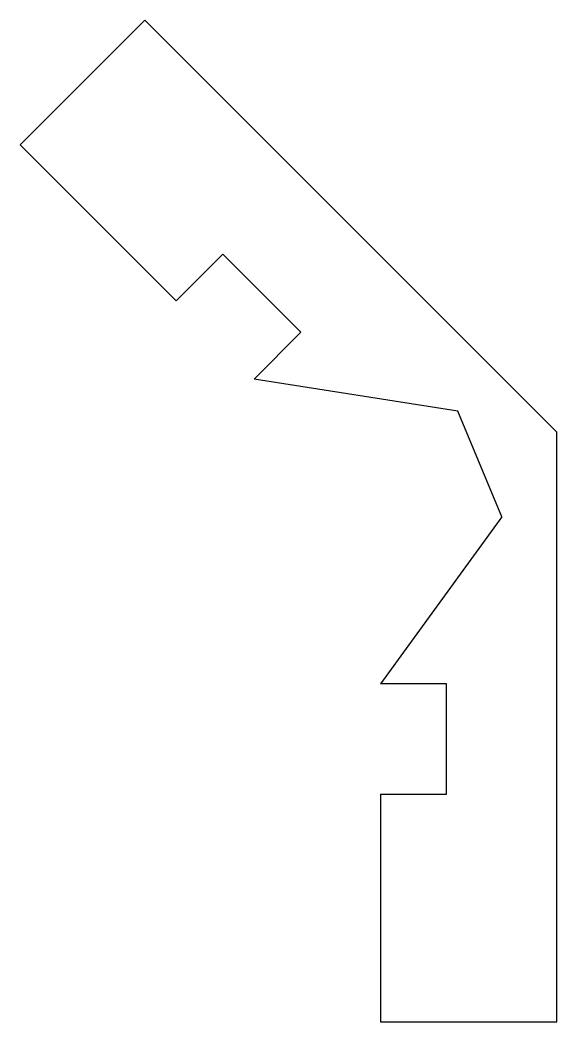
# Model space of a CAD drawing. Extents: x 8.06 to 10.49, y 1.68 to 6.22.
import ezdxf

# ---------------------------------------------------------------- set-up
doc = ezdxf.new("R2010")
doc.units = 0
doc.layers.add('VISIBLE', color=7, linetype='CONTINUOUS')

msp = doc.modelspace()

# ---------------------------------------------------------------- linework, layer by layer
at = {"layer": 'VISIBLE'}
for p, q in [((8.0567, 5.6525), (8.6223, 6.2182)), ((8.6223, 6.2182), (10.4893, 4.3512)), ((8.7638, 4.9454), (8.0567, 5.6525)), ((8.7638, 4.9454), (8.9759, 5.1575)), ((9.3294, 4.804), (8.9759, 5.1575)), ((9.1173, 4.5918), (9.3294, 4.804)), ((10.0409, 4.4469), (9.1173, 4.5918)), ((10.2397, 3.9669), (10.0409, 4.4469)), ((10.4893, 1.6791), (10.4893, 4.3512)), ((10.2397, 3.9669), (9.6893, 3.2113)), ((9.9893, 3.2113), (9.6893, 3.2113)), ((9.9893, 2.7113), (9.9893, 3.2113)), ((9.6893, 2.7113), (9.6893, 1.6791)), ((9.6893, 2.7113), (9.9893, 2.7113)), ((9.6893, 1.6791), (10.4893, 1.6791))]:
    msp.add_line(p, q, dxfattribs=at)

doc.saveas('drawing.dxf')
